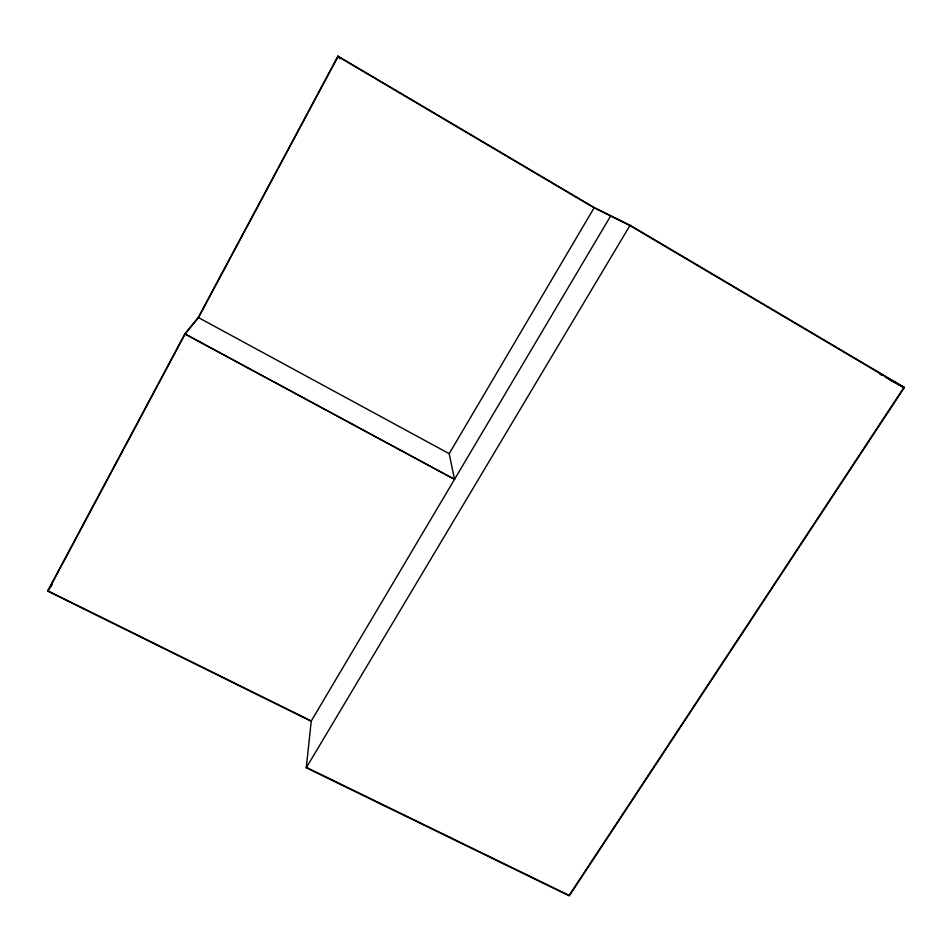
<?xml version="1.0" encoding="UTF-8"?>
<svg xmlns="http://www.w3.org/2000/svg" width="952" height="952" viewBox="0 0 952 952"><rect width="100%" height="100%" fill="white"/><g stroke="black" fill="none" stroke-linecap="round" stroke-linejoin="round"><path stroke-width="1.43" d="M610.625 216.009L311.114 721.259L47.6 591.061L184.843 333.89L198.242 317.468L337.924 56.12L594.25 207.572L630.093 225.255L904.4 387.476L569.26 895.88L306.27 767.764L311.256 720.962L48.04 590.894L185.14 334.021L198.516 317.599L338.043 56.549L594.084 207.822L629.867 225.529L903.853 387.535L569.129 895.38L306.425 767.383M184.843 333.89L454.52 479.368L449.201 453.664L594.25 207.572M306.27 767.764L630.093 225.255M47.6 591.061L52.17 584.718M185.14 334.021L454.509 479.332M198.242 317.468L449.201 453.676M879.731 374.053L882.326 375.457M884.932 376.873L904.4 387.476M889.596 379.777L903.853 387.535M338.043 56.549L339.983 58.774M337.924 56.12L339.626 58.084"/></g></svg>
